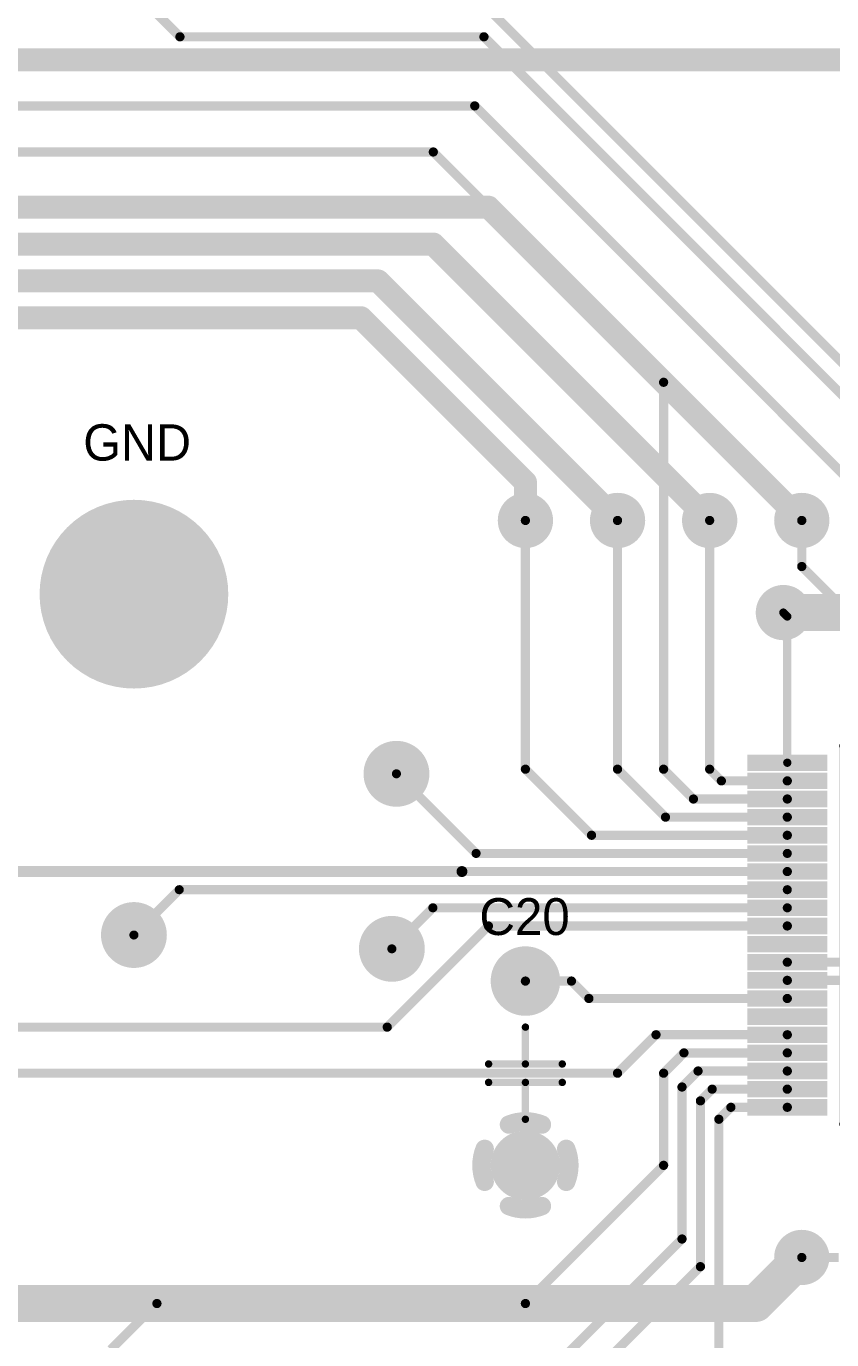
# Model space of a CAD drawing. Header units: millimetres. Extents: x 37 to 228, y -28 to 210.
# Drawn here: x 143.75 to 165.96, y 114.6 to 150.82 of the extents above; entities that cross this region are included whole.
import ezdxf

# ---------------------------------------------------------------- set-up
doc = ezdxf.new("R2010")
doc.units = ezdxf.units.MM
for name, color, linetype in [('BottomLayer', 5, 'Continuous'), ('BottomSolder', 6, 'Continuous'), ('InternalPlane1', 76, 'Continuous'), ('InternalPlane2', 16, 'Continuous'), ('MultiLayer', 9, 'Continuous'), ('TopLayer', 1, 'Continuous'), ('TopOverlay', 2, 'Continuous'), ('TopPaste', 8, 'Continuous'), ('TopSolder', 216, 'Continuous')]:
    doc.layers.add(name, color=color, linetype=linetype)

# ---------------------------------------------------------------- blocks, each defined once
blk = doc.blocks.new('F28035_LQFP80_25')
at = {"layer": 'TopLayer', "const_width": 0.25}
blk.add_lwpolyline([(-7.625, 4.75), (-5.875, 4.75)], dxfattribs=at)
at = {"layer": 'TopLayer', "const_width": 0.125}
for points in [[(-7.687, 4.75, 1), (-7.562, 4.75, 1)], [(-5.937, 4.75, 1), (-5.812, 4.75, 1)]]:
    blk.add_lwpolyline(points, format="xyb", close=True, dxfattribs=at)
at = {"layer": 'TopLayer'}
for points in [[(-4.875, 5.75), (-4.625, 5.75), (-4.875, 7.75), (-4.625, 7.75)], [(-4.375, 5.75), (-4.125, 5.75), (-4.375, 7.75), (-4.125, 7.75)], [(-3.875, 5.75), (-3.625, 5.75), (-3.875, 7.75), (-3.625, 7.75)], [(-3.375, 5.75), (-3.125, 5.75), (-3.375, 7.75), (-3.125, 7.75)], [(-2.875, 5.75), (-2.625, 5.75), (-2.875, 7.75), (-2.625, 7.75)], [(-2.375, 5.75), (-2.125, 5.75), (-2.375, 7.75), (-2.125, 7.75)], [(-1.875, 5.75), (-1.625, 5.75), (-1.875, 7.75), (-1.625, 7.75)], [(-1.375, 5.75), (-1.125, 5.75), (-1.375, 7.75), (-1.125, 7.75)], [(-0.875, 5.75), (-0.625, 5.75), (-0.875, 7.75), (-0.625, 7.75)], [(-0.375, 5.75), (-0.125, 5.75), (-0.375, 7.75), (-0.125, 7.75)], [(0.125, 5.75), (0.375, 5.75), (0.125, 7.75), (0.375, 7.75)], [(0.625, 5.75), (0.875, 5.75), (0.625, 7.75), (0.875, 7.75)], [(1.125, 5.75), (1.375, 5.75), (1.125, 7.75), (1.375, 7.75)], [(1.625, 5.75), (1.875, 5.75), (1.625, 7.75), (1.875, 7.75)], [(2.125, 5.75), (2.375, 5.75), (2.125, 7.75), (2.375, 7.75)], [(2.625, 5.75), (2.875, 5.75), (2.625, 7.75), (2.875, 7.75)], [(3.125, 5.75), (3.375, 5.75), (3.125, 7.75), (3.375, 7.75)], [(3.625, 5.75), (3.875, 5.75), (3.625, 7.75), (3.875, 7.75)], [(4.125, 5.75), (4.375, 5.75), (4.125, 7.75), (4.375, 7.75)], [(4.625, 5.75), (4.875, 5.75), (4.625, 7.75), (4.875, 7.75)], [(7.75, 4.625), (7.75, 4.875), (5.75, 4.625), (5.75, 4.875)], [(-5.75, 4.125), (-5.75, 4.375), (-7.75, 4.125), (-7.75, 4.375)], [(7.75, 4.125), (7.75, 4.375), (5.75, 4.125), (5.75, 4.375)], [(-5.75, 3.625), (-5.75, 3.875), (-7.75, 3.625), (-7.75, 3.875)], [(7.75, 3.625), (7.75, 3.875), (5.75, 3.625), (5.75, 3.875)], [(-5.75, 3.125), (-5.75, 3.375), (-7.75, 3.125), (-7.75, 3.375)], [(7.75, 3.125), (7.75, 3.375), (5.75, 3.125), (5.75, 3.375)], [(-5.75, 2.625), (-5.75, 2.875), (-7.75, 2.625), (-7.75, 2.875)], [(7.75, 2.625), (7.75, 2.875), (5.75, 2.625), (5.75, 2.875)], [(-5.75, 2.125), (-5.75, 2.375), (-7.75, 2.125), (-7.75, 2.375)], [(7.75, 2.125), (7.75, 2.375), (5.75, 2.125), (5.75, 2.375)], [(-5.75, 1.625), (-5.75, 1.875), (-7.75, 1.625), (-7.75, 1.875)], [(7.75, 1.625), (7.75, 1.875), (5.75, 1.625), (5.75, 1.875)], [(-5.75, 1.125), (-5.75, 1.375), (-7.75, 1.125), (-7.75, 1.375)], [(7.75, 1.125), (7.75, 1.375), (5.75, 1.125), (5.75, 1.375)], [(-5.75, 0.625), (-5.75, 0.875), (-7.75, 0.625), (-7.75, 0.875)], [(7.75, 0.625), (7.75, 0.875), (5.75, 0.625), (5.75, 0.875)], [(-5.75, 0.125), (-5.75, 0.375), (-7.75, 0.125), (-7.75, 0.375)], [(7.75, 0.125), (7.75, 0.375), (5.75, 0.125), (5.75, 0.375)], [(-5.75, -0.375), (-5.75, -0.125), (-7.75, -0.375), (-7.75, -0.125)], [(7.75, -0.375), (7.75, -0.125), (5.75, -0.375), (5.75, -0.125)], [(-5.75, -0.875), (-5.75, -0.625), (-7.75, -0.875), (-7.75, -0.625)], [(7.75, -0.875), (7.75, -0.625), (5.75, -0.875), (5.75, -0.625)], [(-5.75, -1.375), (-5.75, -1.125), (-7.75, -1.375), (-7.75, -1.125)], [(7.75, -1.375), (7.75, -1.125), (5.75, -1.375), (5.75, -1.125)], [(-5.75, -1.875), (-5.75, -1.625), (-7.75, -1.875), (-7.75, -1.625)], [(7.75, -1.875), (7.75, -1.625), (5.75, -1.875), (5.75, -1.625)], [(-5.75, -2.375), (-5.75, -2.125), (-7.75, -2.375), (-7.75, -2.125)], [(7.75, -2.375), (7.75, -2.125), (5.75, -2.375), (5.75, -2.125)], [(-5.75, -2.875), (-5.75, -2.625), (-7.75, -2.875), (-7.75, -2.625)], [(7.75, -2.875), (7.75, -2.625), (5.75, -2.875), (5.75, -2.625)], [(-5.75, -3.375), (-5.75, -3.125), (-7.75, -3.375), (-7.75, -3.125)], [(7.75, -3.375), (7.75, -3.125), (5.75, -3.375), (5.75, -3.125)], [(-5.75, -3.875), (-5.75, -3.625), (-7.75, -3.875), (-7.75, -3.625)], [(7.75, -3.875), (7.75, -3.625), (5.75, -3.875), (5.75, -3.625)], [(-5.75, -4.375), (-5.75, -4.125), (-7.75, -4.375), (-7.75, -4.125)], [(7.75, -4.375), (7.75, -4.125), (5.75, -4.375), (5.75, -4.125)], [(-5.75, -4.875), (-5.75, -4.625), (-7.75, -4.875), (-7.75, -4.625)], [(7.75, -4.875), (7.75, -4.625), (5.75, -4.875), (5.75, -4.625)], [(-4.875, -7.75), (-4.625, -7.75), (-4.875, -5.75), (-4.625, -5.75)], [(-4.375, -7.75), (-4.125, -7.75), (-4.375, -5.75), (-4.125, -5.75)], [(-3.875, -7.75), (-3.625, -7.75), (-3.875, -5.75), (-3.625, -5.75)], [(-3.375, -7.75), (-3.125, -7.75), (-3.375, -5.75), (-3.125, -5.75)], [(-2.875, -7.75), (-2.625, -7.75), (-2.875, -5.75), (-2.625, -5.75)], [(-2.375, -7.75), (-2.125, -7.75), (-2.375, -5.75), (-2.125, -5.75)], [(-1.875, -7.75), (-1.625, -7.75), (-1.875, -5.75), (-1.625, -5.75)], [(-1.375, -7.75), (-1.125, -7.75), (-1.375, -5.75), (-1.125, -5.75)], [(-0.875, -7.75), (-0.625, -7.75), (-0.875, -5.75), (-0.625, -5.75)], [(-0.375, -7.75), (-0.125, -7.75), (-0.375, -5.75), (-0.125, -5.75)], [(0.125, -7.75), (0.375, -7.75), (0.125, -5.75), (0.375, -5.75)], [(0.625, -7.75), (0.875, -7.75), (0.625, -5.75), (0.875, -5.75)], [(1.125, -7.75), (1.375, -7.75), (1.125, -5.75), (1.375, -5.75)], [(1.625, -7.75), (1.875, -7.75), (1.625, -5.75), (1.875, -5.75)], [(2.125, -7.75), (2.375, -7.75), (2.125, -5.75), (2.375, -5.75)], [(2.625, -7.75), (2.875, -7.75), (2.625, -5.75), (2.875, -5.75)], [(3.125, -7.75), (3.375, -7.75), (3.125, -5.75), (3.375, -5.75)], [(3.625, -7.75), (3.875, -7.75), (3.625, -5.75), (3.875, -5.75)], [(4.125, -7.75), (4.375, -7.75), (4.125, -5.75), (4.375, -5.75)], [(4.625, -7.75), (4.875, -7.75), (4.625, -5.75), (4.875, -5.75)]]:
    blk.add_solid(points, dxfattribs=at)
at = {"layer": 'TopOverlay', "const_width": 0.2}
for points in [[(-3.68, 5.215), (-5.215, 3.68)], [(5.215, 5.215), (-3.68, 5.215)], [(5.215, 5.215), (5.215, -5.215)], [(-5.215, 3.68), (-5.215, -5.215)], [(5.215, -5.215), (-5.215, -5.215)]]:
    blk.add_lwpolyline(points, dxfattribs=at)
at = {"layer": 'TopOverlay', "const_width": 0.1}
for points in [[(-3.73, 5.215, 1), (-3.63, 5.215, 1)], [(-3.73, 5.215, 1), (-3.63, 5.215, 1)], [(5.165, 5.215, 1), (5.265, 5.215, 1)], [(5.165, 5.215, 1), (5.265, 5.215, 1)], [(-5.265, 3.68, 1), (-5.165, 3.68, 1)], [(-5.265, 3.68, 1), (-5.165, 3.68, 1)], [(-5.265, -5.215, 1), (-5.165, -5.215, 1)], [(-5.265, -5.215, 1), (-5.165, -5.215, 1)], [(5.165, -5.215, 1), (5.265, -5.215, 1)], [(5.165, -5.215, 1), (5.265, -5.215, 1)]]:
    blk.add_lwpolyline(points, format="xyb", close=True, dxfattribs=at)
at = {"layer": 'TopPaste', "const_width": 0.25}
blk.add_lwpolyline([(-7.625, 4.75), (-5.875, 4.75)], dxfattribs=at)
at = {"layer": 'TopPaste', "const_width": 0.125}
for points in [[(-7.687, 4.75, 1), (-7.562, 4.75, 1)], [(-5.937, 4.75, 1), (-5.812, 4.75, 1)]]:
    blk.add_lwpolyline(points, format="xyb", close=True, dxfattribs=at)
at = {"layer": 'TopPaste'}
for points in [[(-4.875, 5.75), (-4.625, 5.75), (-4.875, 7.75), (-4.625, 7.75)], [(-4.375, 5.75), (-4.125, 5.75), (-4.375, 7.75), (-4.125, 7.75)], [(-3.875, 5.75), (-3.625, 5.75), (-3.875, 7.75), (-3.625, 7.75)], [(-3.375, 5.75), (-3.125, 5.75), (-3.375, 7.75), (-3.125, 7.75)], [(-2.875, 5.75), (-2.625, 5.75), (-2.875, 7.75), (-2.625, 7.75)], [(-2.375, 5.75), (-2.125, 5.75), (-2.375, 7.75), (-2.125, 7.75)], [(-1.875, 5.75), (-1.625, 5.75), (-1.875, 7.75), (-1.625, 7.75)], [(-1.375, 5.75), (-1.125, 5.75), (-1.375, 7.75), (-1.125, 7.75)], [(-0.875, 5.75), (-0.625, 5.75), (-0.875, 7.75), (-0.625, 7.75)], [(-0.375, 5.75), (-0.125, 5.75), (-0.375, 7.75), (-0.125, 7.75)], [(0.125, 5.75), (0.375, 5.75), (0.125, 7.75), (0.375, 7.75)], [(0.625, 5.75), (0.875, 5.75), (0.625, 7.75), (0.875, 7.75)], [(1.125, 5.75), (1.375, 5.75), (1.125, 7.75), (1.375, 7.75)], [(1.625, 5.75), (1.875, 5.75), (1.625, 7.75), (1.875, 7.75)], [(2.125, 5.75), (2.375, 5.75), (2.125, 7.75), (2.375, 7.75)], [(2.625, 5.75), (2.875, 5.75), (2.625, 7.75), (2.875, 7.75)], [(3.125, 5.75), (3.375, 5.75), (3.125, 7.75), (3.375, 7.75)], [(3.625, 5.75), (3.875, 5.75), (3.625, 7.75), (3.875, 7.75)], [(4.125, 5.75), (4.375, 5.75), (4.125, 7.75), (4.375, 7.75)], [(4.625, 5.75), (4.875, 5.75), (4.625, 7.75), (4.875, 7.75)], [(7.75, 4.625), (7.75, 4.875), (5.75, 4.625), (5.75, 4.875)], [(-5.75, 4.125), (-5.75, 4.375), (-7.75, 4.125), (-7.75, 4.375)], [(7.75, 4.125), (7.75, 4.375), (5.75, 4.125), (5.75, 4.375)], [(-5.75, 3.625), (-5.75, 3.875), (-7.75, 3.625), (-7.75, 3.875)], [(7.75, 3.625), (7.75, 3.875), (5.75, 3.625), (5.75, 3.875)], [(-5.75, 3.125), (-5.75, 3.375), (-7.75, 3.125), (-7.75, 3.375)], [(7.75, 3.125), (7.75, 3.375), (5.75, 3.125), (5.75, 3.375)], [(-5.75, 2.625), (-5.75, 2.875), (-7.75, 2.625), (-7.75, 2.875)], [(7.75, 2.625), (7.75, 2.875), (5.75, 2.625), (5.75, 2.875)], [(-5.75, 2.125), (-5.75, 2.375), (-7.75, 2.125), (-7.75, 2.375)], [(7.75, 2.125), (7.75, 2.375), (5.75, 2.125), (5.75, 2.375)], [(-5.75, 1.625), (-5.75, 1.875), (-7.75, 1.625), (-7.75, 1.875)], [(7.75, 1.625), (7.75, 1.875), (5.75, 1.625), (5.75, 1.875)], [(-5.75, 1.125), (-5.75, 1.375), (-7.75, 1.125), (-7.75, 1.375)], [(7.75, 1.125), (7.75, 1.375), (5.75, 1.125), (5.75, 1.375)], [(-5.75, 0.625), (-5.75, 0.875), (-7.75, 0.625), (-7.75, 0.875)], [(7.75, 0.625), (7.75, 0.875), (5.75, 0.625), (5.75, 0.875)], [(-5.75, 0.125), (-5.75, 0.375), (-7.75, 0.125), (-7.75, 0.375)], [(7.75, 0.125), (7.75, 0.375), (5.75, 0.125), (5.75, 0.375)], [(-5.75, -0.375), (-5.75, -0.125), (-7.75, -0.375), (-7.75, -0.125)], [(7.75, -0.375), (7.75, -0.125), (5.75, -0.375), (5.75, -0.125)], [(-5.75, -0.875), (-5.75, -0.625), (-7.75, -0.875), (-7.75, -0.625)], [(7.75, -0.875), (7.75, -0.625), (5.75, -0.875), (5.75, -0.625)], [(-5.75, -1.375), (-5.75, -1.125), (-7.75, -1.375), (-7.75, -1.125)], [(7.75, -1.375), (7.75, -1.125), (5.75, -1.375), (5.75, -1.125)], [(-5.75, -1.875), (-5.75, -1.625), (-7.75, -1.875), (-7.75, -1.625)], [(7.75, -1.875), (7.75, -1.625), (5.75, -1.875), (5.75, -1.625)], [(-5.75, -2.375), (-5.75, -2.125), (-7.75, -2.375), (-7.75, -2.125)], [(7.75, -2.375), (7.75, -2.125), (5.75, -2.375), (5.75, -2.125)], [(-5.75, -2.875), (-5.75, -2.625), (-7.75, -2.875), (-7.75, -2.625)], [(7.75, -2.875), (7.75, -2.625), (5.75, -2.875), (5.75, -2.625)], [(-5.75, -3.375), (-5.75, -3.125), (-7.75, -3.375), (-7.75, -3.125)], [(7.75, -3.375), (7.75, -3.125), (5.75, -3.375), (5.75, -3.125)], [(-5.75, -3.875), (-5.75, -3.625), (-7.75, -3.875), (-7.75, -3.625)], [(7.75, -3.875), (7.75, -3.625), (5.75, -3.875), (5.75, -3.625)], [(-5.75, -4.375), (-5.75, -4.125), (-7.75, -4.375), (-7.75, -4.125)], [(7.75, -4.375), (7.75, -4.125), (5.75, -4.375), (5.75, -4.125)], [(-5.75, -4.875), (-5.75, -4.625), (-7.75, -4.875), (-7.75, -4.625)], [(7.75, -4.875), (7.75, -4.625), (5.75, -4.875), (5.75, -4.625)], [(-4.875, -7.75), (-4.625, -7.75), (-4.875, -5.75), (-4.625, -5.75)], [(-4.375, -7.75), (-4.125, -7.75), (-4.375, -5.75), (-4.125, -5.75)], [(-3.875, -7.75), (-3.625, -7.75), (-3.875, -5.75), (-3.625, -5.75)], [(-3.375, -7.75), (-3.125, -7.75), (-3.375, -5.75), (-3.125, -5.75)], [(-2.875, -7.75), (-2.625, -7.75), (-2.875, -5.75), (-2.625, -5.75)], [(-2.375, -7.75), (-2.125, -7.75), (-2.375, -5.75), (-2.125, -5.75)], [(-1.875, -7.75), (-1.625, -7.75), (-1.875, -5.75), (-1.625, -5.75)], [(-1.375, -7.75), (-1.125, -7.75), (-1.375, -5.75), (-1.125, -5.75)], [(-0.875, -7.75), (-0.625, -7.75), (-0.875, -5.75), (-0.625, -5.75)], [(-0.375, -7.75), (-0.125, -7.75), (-0.375, -5.75), (-0.125, -5.75)], [(0.125, -7.75), (0.375, -7.75), (0.125, -5.75), (0.375, -5.75)], [(0.625, -7.75), (0.875, -7.75), (0.625, -5.75), (0.875, -5.75)], [(1.125, -7.75), (1.375, -7.75), (1.125, -5.75), (1.375, -5.75)], [(1.625, -7.75), (1.875, -7.75), (1.625, -5.75), (1.875, -5.75)], [(2.125, -7.75), (2.375, -7.75), (2.125, -5.75), (2.375, -5.75)], [(2.625, -7.75), (2.875, -7.75), (2.625, -5.75), (2.875, -5.75)], [(3.125, -7.75), (3.375, -7.75), (3.125, -5.75), (3.375, -5.75)], [(3.625, -7.75), (3.875, -7.75), (3.625, -5.75), (3.875, -5.75)], [(4.125, -7.75), (4.375, -7.75), (4.125, -5.75), (4.375, -5.75)], [(4.625, -7.75), (4.875, -7.75), (4.625, -5.75), (4.875, -5.75)]]:
    blk.add_solid(points, dxfattribs=at)
at = {"layer": 'TopSolder', "const_width": 0.453}
blk.add_lwpolyline([(-7.625, 4.75), (-5.875, 4.75)], dxfattribs=at)
at = {"layer": 'TopSolder', "const_width": 0.227}
for points in [[(-7.738, 4.75, 1), (-7.512, 4.75, 1)], [(-5.988, 4.75, 1), (-5.762, 4.75, 1)]]:
    blk.add_lwpolyline(points, format="xyb", close=True, dxfattribs=at)
at = {"layer": 'TopSolder'}
for points in [[(-4.977, 5.648), (-4.523, 5.648), (-4.977, 7.852), (-4.523, 7.852)], [(-4.477, 5.648), (-4.023, 5.648), (-4.477, 7.852), (-4.023, 7.852)], [(-3.977, 5.648), (-3.523, 5.648), (-3.977, 7.852), (-3.523, 7.852)], [(-3.477, 5.648), (-3.023, 5.648), (-3.477, 7.852), (-3.023, 7.852)], [(-2.977, 5.648), (-2.523, 5.648), (-2.977, 7.852), (-2.523, 7.852)], [(-2.477, 5.648), (-2.023, 5.648), (-2.477, 7.852), (-2.023, 7.852)], [(-1.977, 5.648), (-1.523, 5.648), (-1.977, 7.852), (-1.523, 7.852)], [(-1.477, 5.648), (-1.023, 5.648), (-1.477, 7.852), (-1.023, 7.852)], [(-0.977, 5.648), (-0.523, 5.648), (-0.977, 7.852), (-0.523, 7.852)], [(-0.477, 5.648), (-0.023, 5.648), (-0.477, 7.852), (-0.023, 7.852)], [(0.023, 5.648), (0.477, 5.648), (0.023, 7.852), (0.477, 7.852)], [(0.523, 5.648), (0.977, 5.648), (0.523, 7.852), (0.977, 7.852)], [(1.023, 5.648), (1.477, 5.648), (1.023, 7.852), (1.477, 7.852)], [(1.523, 5.648), (1.977, 5.648), (1.523, 7.852), (1.977, 7.852)], [(2.023, 5.648), (2.477, 5.648), (2.023, 7.852), (2.477, 7.852)], [(2.523, 5.648), (2.977, 5.648), (2.523, 7.852), (2.977, 7.852)], [(3.023, 5.648), (3.477, 5.648), (3.023, 7.852), (3.477, 7.852)], [(3.523, 5.648), (3.977, 5.648), (3.523, 7.852), (3.977, 7.852)], [(4.023, 5.648), (4.477, 5.648), (4.023, 7.852), (4.477, 7.852)], [(4.523, 5.648), (4.977, 5.648), (4.523, 7.852), (4.977, 7.852)], [(7.852, 4.523), (7.852, 4.977), (5.648, 4.523), (5.648, 4.977)], [(-5.648, 4.023), (-5.648, 4.477), (-7.852, 4.023), (-7.852, 4.477)], [(7.852, 4.023), (7.852, 4.477), (5.648, 4.023), (5.648, 4.477)], [(-5.648, 3.523), (-5.648, 3.977), (-7.852, 3.523), (-7.852, 3.977)], [(7.852, 3.523), (7.852, 3.977), (5.648, 3.523), (5.648, 3.977)], [(-5.648, 3.023), (-5.648, 3.477), (-7.852, 3.023), (-7.852, 3.477)], [(7.852, 3.023), (7.852, 3.477), (5.648, 3.023), (5.648, 3.477)], [(-5.648, 2.523), (-5.648, 2.977), (-7.852, 2.523), (-7.852, 2.977)], [(7.852, 2.523), (7.852, 2.977), (5.648, 2.523), (5.648, 2.977)], [(-5.648, 2.023), (-5.648, 2.477), (-7.852, 2.023), (-7.852, 2.477)], [(7.852, 2.023), (7.852, 2.477), (5.648, 2.023), (5.648, 2.477)], [(-5.648, 1.523), (-5.648, 1.977), (-7.852, 1.523), (-7.852, 1.977)], [(7.852, 1.523), (7.852, 1.977), (5.648, 1.523), (5.648, 1.977)], [(-5.648, 1.023), (-5.648, 1.477), (-7.852, 1.023), (-7.852, 1.477)], [(7.852, 1.023), (7.852, 1.477), (5.648, 1.023), (5.648, 1.477)], [(-5.648, 0.523), (-5.648, 0.977), (-7.852, 0.523), (-7.852, 0.977)], [(7.852, 0.523), (7.852, 0.977), (5.648, 0.523), (5.648, 0.977)], [(-5.648, 0.023), (-5.648, 0.477), (-7.852, 0.023), (-7.852, 0.477)], [(7.852, 0.023), (7.852, 0.477), (5.648, 0.023), (5.648, 0.477)], [(-5.648, -0.477), (-5.648, -0.023), (-7.852, -0.477), (-7.852, -0.023)], [(7.852, -0.477), (7.852, -0.023), (5.648, -0.477), (5.648, -0.023)], [(-5.648, -0.977), (-5.648, -0.523), (-7.852, -0.977), (-7.852, -0.523)], [(7.852, -0.977), (7.852, -0.523), (5.648, -0.977), (5.648, -0.523)], [(-5.648, -1.477), (-5.648, -1.023), (-7.852, -1.477), (-7.852, -1.023)], [(7.852, -1.477), (7.852, -1.023), (5.648, -1.477), (5.648, -1.023)], [(-5.648, -1.977), (-5.648, -1.523), (-7.852, -1.977), (-7.852, -1.523)], [(7.852, -1.977), (7.852, -1.523), (5.648, -1.977), (5.648, -1.523)], [(-5.648, -2.477), (-5.648, -2.023), (-7.852, -2.477), (-7.852, -2.023)], [(7.852, -2.477), (7.852, -2.023), (5.648, -2.477), (5.648, -2.023)], [(-5.648, -2.977), (-5.648, -2.523), (-7.852, -2.977), (-7.852, -2.523)], [(7.852, -2.977), (7.852, -2.523), (5.648, -2.977), (5.648, -2.523)], [(-5.648, -3.477), (-5.648, -3.023), (-7.852, -3.477), (-7.852, -3.023)], [(7.852, -3.477), (7.852, -3.023), (5.648, -3.477), (5.648, -3.023)], [(-5.648, -3.977), (-5.648, -3.523), (-7.852, -3.977), (-7.852, -3.523)], [(7.852, -3.977), (7.852, -3.523), (5.648, -3.977), (5.648, -3.523)], [(-5.648, -4.477), (-5.648, -4.023), (-7.852, -4.477), (-7.852, -4.023)], [(7.852, -4.477), (7.852, -4.023), (5.648, -4.477), (5.648, -4.023)], [(-5.648, -4.977), (-5.648, -4.523), (-7.852, -4.977), (-7.852, -4.523)], [(7.852, -4.977), (7.852, -4.523), (5.648, -4.977), (5.648, -4.523)], [(-4.977, -7.852), (-4.523, -7.852), (-4.977, -5.648), (-4.523, -5.648)], [(-4.477, -7.852), (-4.023, -7.852), (-4.477, -5.648), (-4.023, -5.648)], [(-3.977, -7.852), (-3.523, -7.852), (-3.977, -5.648), (-3.523, -5.648)], [(-3.477, -7.852), (-3.023, -7.852), (-3.477, -5.648), (-3.023, -5.648)], [(-2.977, -7.852), (-2.523, -7.852), (-2.977, -5.648), (-2.523, -5.648)], [(-2.477, -7.852), (-2.023, -7.852), (-2.477, -5.648), (-2.023, -5.648)], [(-1.977, -7.852), (-1.523, -7.852), (-1.977, -5.648), (-1.523, -5.648)], [(-1.477, -7.852), (-1.023, -7.852), (-1.477, -5.648), (-1.023, -5.648)], [(-0.977, -7.852), (-0.523, -7.852), (-0.977, -5.648), (-0.523, -5.648)], [(-0.477, -7.852), (-0.023, -7.852), (-0.477, -5.648), (-0.023, -5.648)], [(0.023, -7.852), (0.477, -7.852), (0.023, -5.648), (0.477, -5.648)], [(0.523, -7.852), (0.977, -7.852), (0.523, -5.648), (0.977, -5.648)], [(1.023, -7.852), (1.477, -7.852), (1.023, -5.648), (1.477, -5.648)], [(1.523, -7.852), (1.977, -7.852), (1.523, -5.648), (1.977, -5.648)], [(2.023, -7.852), (2.477, -7.852), (2.023, -5.648), (2.477, -5.648)], [(2.523, -7.852), (2.977, -7.852), (2.523, -5.648), (2.977, -5.648)], [(3.023, -7.852), (3.477, -7.852), (3.023, -5.648), (3.477, -5.648)], [(3.523, -7.852), (3.977, -7.852), (3.523, -5.648), (3.977, -5.648)], [(4.023, -7.852), (4.477, -7.852), (4.023, -5.648), (4.477, -5.648)], [(4.523, -7.852), (4.977, -7.852), (4.523, -5.648), (4.977, -5.648)]]:
    blk.add_solid(points, dxfattribs=at)
blk = doc.blocks.new('CAP_DIP_S_____86')
at = {"layer": 'BottomLayer', "const_width": 0.75}
for points in [[(-2.915, 0, 1), (-2.165, 0, 1)], [(2.165, 0, 1), (2.915, 0, 1)]]:
    blk.add_lwpolyline(points, format="xyb", close=True, dxfattribs=at)
at = {"layer": 'BottomSolder', "const_width": 0.852}
for points in [[(-2.966, 0, 1), (-2.114, 0, 1)], [(2.114, 0, 1), (2.966, 0, 1)]]:
    blk.add_lwpolyline(points, format="xyb", close=True, dxfattribs=at)
at = {"layer": 'InternalPlane1', "const_width": 0.508}
for points in [[(2.086, 1.124, -0.19438), (2.994, 1.124)], [(1.416, -0.454, -0.19438), (1.416, 0.454)], [(3.664, 0.454, -0.19438), (3.664, -0.454)], [(2.994, -1.124, -0.19438), (2.086, -1.124)]]:
    blk.add_lwpolyline(points, format="xyb", dxfattribs=at)
at = {"layer": 'InternalPlane1'}
for points, const_width in [([(1.959, 1.124, 1), (2.213, 1.124, 1)], 0.254), ([(2.867, 1.124, 1), (3.121, 1.124, 1)], 0.254), ([(-3.019, 0, 1), (-2.061, 0, 1)], 0.958), ([(1.289, 0.454, 1), (1.543, 0.454, 1)], 0.254), ([(3.537, 0.454, 1), (3.791, 0.454, 1)], 0.254), ([(1.289, -0.454, 1), (1.543, -0.454, 1)], 0.254), ([(3.537, -0.454, 1), (3.791, -0.454, 1)], 0.254), ([(1.959, -1.124, 1), (2.213, -1.124, 1)], 0.254), ([(2.867, -1.124, 1), (3.121, -1.124, 1)], 0.254)]:
    blk.add_lwpolyline(points, format="xyb", close=True, dxfattribs=dict(at, const_width=const_width))
at = {"layer": 'InternalPlane2', "const_width": 0.958}
for points in [[(-3.019, 0, 1), (-2.061, 0, 1)], [(2.061, 0, 1), (3.019, 0, 1)]]:
    blk.add_lwpolyline(points, format="xyb", close=True, dxfattribs=at)
at = {"layer": 'MultiLayer', "const_width": 0.75}
for points in [[(-2.915, 0, 1), (-2.165, 0, 1)], [(2.165, 0, 1), (2.915, 0, 1)]]:
    blk.add_lwpolyline(points, format="xyb", close=True, dxfattribs=at)
at = {"layer": 'TopLayer', "const_width": 0.75}
for points in [[(-2.915, 0, 1), (-2.165, 0, 1)], [(2.165, 0, 1), (2.915, 0, 1)]]:
    blk.add_lwpolyline(points, format="xyb", close=True, dxfattribs=at)
at = {"layer": 'TopOverlay', "const_width": 0.203}
for points in [[(-0.254, -1.016), (-0.254, 1.016)], [(0.254, -1.016), (0.254, 1.016)], [(-0.254, 0), (-1.27, 0)], [(1.27, 0), (0.254, 0)]]:
    blk.add_lwpolyline(points, dxfattribs=at)
at = {"layer": 'TopOverlay', "const_width": 0.102}
for points in [[(-0.305, 1.016, 1), (-0.203, 1.016, 1)], [(0.203, 1.016, 1), (0.305, 1.016, 1)], [(-1.321, 0, 1), (-1.219, 0, 1)], [(-0.305, 0, 1), (-0.203, 0, 1)], [(0.203, 0, 1), (0.305, 0, 1)], [(1.219, 0, 1), (1.321, 0, 1)], [(-0.305, -1.016, 1), (-0.203, -1.016, 1)], [(0.203, -1.016, 1), (0.305, -1.016, 1)]]:
    blk.add_lwpolyline(points, format="xyb", close=True, dxfattribs=at)
at = {"layer": 'TopSolder', "const_width": 0.852}
for points in [[(-2.966, 0, 1), (-2.114, 0, 1)], [(2.114, 0, 1), (2.966, 0, 1)]]:
    blk.add_lwpolyline(points, format="xyb", close=True, dxfattribs=at)

msp = doc.modelspace()

# ---------------------------------------------------------------- linework, layer by layer
at = {"layer": 'BottomLayer'}
for points, const_width in [([(137.19, 149.89), (169.194, 149.89)], 0.635), ([(125.252, 145.826), (156.494, 145.826)], 0.635), ([(156.494, 145.826), (165.13, 137.19)], 0.635), ([(125.76, 144.81), (154.97, 144.81)], 0.635), ([(154.97, 144.81), (162.59, 137.19)], 0.635), ([(126.268, 143.794), (153.446, 143.794)], 0.635), ([(153.446, 143.794), (160.05, 137.19)], 0.635), ([(127.538, 142.778), (152.976, 142.778)], 0.635), ([(152.976, 142.778), (157.51, 138.244)], 0.635), ([(157.51, 137.19), (157.51, 138.244)], 0.635), ([(164.622, 134.65), (184.18, 134.65)], 1.016), ([(163.86, 115.6), (165.13, 116.87)], 1.016), ([(95.28, 115.6), (163.86, 115.6)], 1.016)]:
    msp.add_lwpolyline(points, dxfattribs=dict(at, const_width=const_width))
for points, const_width in [([(156.335, 145.826, 1), (156.653, 145.826, 1)], 0.318), ([(156.335, 145.826, 1), (156.653, 145.826, 1)], 0.318), ([(154.811, 144.81, 1), (155.129, 144.81, 1)], 0.318), ([(154.811, 144.81, 1), (155.129, 144.81, 1)], 0.318), ([(153.287, 143.794, 1), (153.605, 143.794, 1)], 0.318), ([(153.287, 143.794, 1), (153.605, 143.794, 1)], 0.318), ([(152.817, 142.778, 1), (153.135, 142.778, 1)], 0.318), ([(152.817, 142.778, 1), (153.135, 142.778, 1)], 0.318), ([(157.351, 138.244, 1), (157.669, 138.244, 1)], 0.318), ([(157.351, 138.244, 1), (157.669, 138.244, 1)], 0.318), ([(145.465, 135.158, 1), (147.965, 135.158, 1)], 2.5), ([(157.256, 137.19, 1), (157.764, 137.19, 1)], 0.508), ([(159.796, 137.19, 1), (160.304, 137.19, 1)], 0.508), ([(162.336, 137.19, 1), (162.844, 137.19, 1)], 0.508), ([(164.876, 137.19, 1), (165.384, 137.19, 1)], 0.508), ([(157.351, 137.19, 1), (157.669, 137.19, 1)], 0.318), ([(159.891, 137.19, 1), (160.209, 137.19, 1)], 0.318), ([(162.431, 137.19, 1), (162.749, 137.19, 1)], 0.318), ([(164.971, 137.19, 1), (165.289, 137.19, 1)], 0.318), ([(164.368, 134.65, 1), (164.876, 134.65, 1)], 0.508), ([(164.368, 134.65, 1), (164.876, 134.65, 1)], 0.508), ([(153.579, 130.205, 1), (154.329, 130.205, 1)], 0.75), ([(146.34, 125.76, 1), (147.09, 125.76, 1)], 0.75), ([(153.452, 125.379, 1), (154.202, 125.379, 1)], 0.75), ([(164.876, 116.87, 1), (165.384, 116.87, 1)], 0.508), ([(164.876, 116.87, 1), (165.384, 116.87, 1)], 0.508), ([(163.606, 115.6, 1), (164.114, 115.6, 1)], 0.508), ([(163.606, 115.6, 1), (164.114, 115.6, 1)], 0.508)]:
    msp.add_lwpolyline(points, format="xyb", close=True, dxfattribs=dict(at, const_width=const_width))
at = {"layer": 'BottomSolder'}
for points, const_width in [([(145.414, 135.158, 1), (148.016, 135.158, 1)], 2.602), ([(157.205, 137.19, 1), (157.815, 137.19, 1)], 0.61), ([(159.745, 137.19, 1), (160.355, 137.19, 1)], 0.61), ([(162.285, 137.19, 1), (162.895, 137.19, 1)], 0.61), ([(164.825, 137.19, 1), (165.435, 137.19, 1)], 0.61), ([(164.317, 134.65, 1), (164.927, 134.65, 1)], 0.61), ([(146.289, 125.76, 1), (147.141, 125.76, 1)], 0.852), ([(153.401, 125.379, 1), (154.253, 125.379, 1)], 0.852), ([(164.825, 116.87, 1), (165.435, 116.87, 1)], 0.61)]:
    msp.add_lwpolyline(points, format="xyb", close=True, dxfattribs=dict(at, const_width=const_width))
at = {"layer": 'InternalPlane1', "const_width": 0.508}
for points in [[(145.516, 137.076, -0.286745), (147.914, 137.076)], [(144.797, 133.959, -0.286745), (144.797, 136.357)], [(148.633, 136.357, -0.286745), (148.633, 133.959)], [(147.914, 133.24, -0.286745), (145.516, 133.24)]]:
    msp.add_lwpolyline(points, format="xyb", dxfattribs=at)
at = {"layer": 'InternalPlane1'}
for points, const_width in [([(157.129, 137.19, 1), (157.891, 137.19, 1)], 0.762), ([(159.669, 137.19, 1), (160.431, 137.19, 1)], 0.762), ([(162.209, 137.19, 1), (162.971, 137.19, 1)], 0.762), ([(164.749, 137.19, 1), (165.511, 137.19, 1)], 0.762), ([(145.389, 137.076, 1), (145.643, 137.076, 1)], 0.254), ([(147.787, 137.076, 1), (148.041, 137.076, 1)], 0.254), ([(144.67, 136.357, 1), (144.924, 136.357, 1)], 0.254), ([(148.506, 136.357, 1), (148.76, 136.357, 1)], 0.254), ([(164.241, 134.65, 1), (165.003, 134.65, 1)], 0.762), ([(144.67, 133.959, 1), (144.924, 133.959, 1)], 0.254), ([(148.506, 133.959, 1), (148.76, 133.959, 1)], 0.254), ([(145.389, 133.24, 1), (145.643, 133.24, 1)], 0.254), ([(147.787, 133.24, 1), (148.041, 133.24, 1)], 0.254), ([(153.5, 130.205, 1), (154.408, 130.205, 1)], 0.908), ([(146.261, 125.76, 1), (147.169, 125.76, 1)], 0.908), ([(153.373, 125.379, 1), (154.281, 125.379, 1)], 0.908), ([(164.749, 116.87, 1), (165.511, 116.87, 1)], 0.762)]:
    msp.add_lwpolyline(points, format="xyb", close=True, dxfattribs=dict(at, const_width=const_width))
at = {"layer": 'InternalPlane2'}
for points, const_width in [([(157.129, 137.19, 1), (157.891, 137.19, 1)], 0.762), ([(159.669, 137.19, 1), (160.431, 137.19, 1)], 0.762), ([(162.209, 137.19, 1), (162.971, 137.19, 1)], 0.762), ([(164.749, 137.19, 1), (165.511, 137.19, 1)], 0.762), ([(145.711, 135.158, 1), (147.719, 135.158, 1)], 2.008), ([(164.241, 134.65, 1), (165.003, 134.65, 1)], 0.762), ([(153.5, 130.205, 1), (154.408, 130.205, 1)], 0.908), ([(146.261, 125.76, 1), (147.169, 125.76, 1)], 0.908), ([(153.373, 125.379, 1), (154.281, 125.379, 1)], 0.908), ([(164.749, 116.87, 1), (165.511, 116.87, 1)], 0.762)]:
    msp.add_lwpolyline(points, format="xyb", close=True, dxfattribs=dict(at, const_width=const_width))
at = {"layer": 'MultiLayer'}
for points, const_width in [([(145.465, 135.158, 1), (147.965, 135.158, 1)], 2.5), ([(157.256, 137.19, 1), (157.764, 137.19, 1)], 0.508), ([(159.796, 137.19, 1), (160.304, 137.19, 1)], 0.508), ([(162.336, 137.19, 1), (162.844, 137.19, 1)], 0.508), ([(164.876, 137.19, 1), (165.384, 137.19, 1)], 0.508), ([(164.368, 134.65, 1), (164.876, 134.65, 1)], 0.508), ([(153.579, 130.205, 1), (154.329, 130.205, 1)], 0.75), ([(146.34, 125.76, 1), (147.09, 125.76, 1)], 0.75), ([(153.452, 125.379, 1), (154.202, 125.379, 1)], 0.75), ([(164.876, 116.87, 1), (165.384, 116.87, 1)], 0.508)]:
    msp.add_lwpolyline(points, format="xyb", close=True, dxfattribs=dict(at, const_width=const_width))
at = {"layer": 'TopLayer'}
for points, const_width in [([(145.826, 152.684), (147.985, 150.525)], 0.254), ([(156.621, 151.16), (170.73, 137.051)], 0.254), ([(147.985, 150.525), (156.367, 150.525)], 0.254), ([(156.367, 150.525), (170.23, 136.662)], 0.254), ([(141, 148.62), (156.113, 148.62)], 0.254), ([(156.113, 148.62), (166.273, 138.46)], 0.254), ([(141, 147.35), (154.97, 147.35)], 0.254), ([(154.97, 147.35), (161.32, 141)], 0.254), ([(161.32, 130.332), (161.32, 141)], 0.254), ([(157.51, 130.332), (157.51, 137.19)], 0.254), ([(160.05, 130.332), (160.05, 137.19)], 0.254), ([(162.59, 130.332), (162.59, 137.19)], 0.254), ([(165.13, 135.92), (165.13, 137.19)], 0.254), ([(165.13, 135.92), (166.73, 134.32)], 0.254), ([(164.622, 134.65), (164.73, 134.542)], 0.229), ([(164.73, 130.51), (164.73, 134.542)], 0.229), ([(157.51, 130.332), (159.332, 128.51)], 0.254), ([(160.05, 130.332), (161.372, 129.01)], 0.254), ([(161.32, 130.332), (162.142, 129.51)], 0.254), ([(162.59, 130.332), (162.912, 130.01)], 0.254), ([(153.954, 130.205), (156.149, 128.01)], 0.25), ([(162.912, 130.01), (164.73, 130.01)], 0.254), ([(162.142, 129.51), (164.73, 129.51)], 0.254), ([(161.372, 129.01), (164.73, 129.01)], 0.254), ([(159.332, 128.51), (164.73, 128.51)], 0.254), ([(156.149, 128.01), (164.73, 128.01)], 0.25), ([(138.488, 127.51), (155.76, 127.51)], 0.3), ([(155.76, 127.51), (164.73, 127.51)], 0.254), ([(146.715, 125.76), (147.965, 127.01)], 0.25), ([(147.965, 127.01), (164.73, 127.01)], 0.25), ([(153.827, 125.379), (154.958, 126.51)], 0.25), ([(154.958, 126.51), (164.73, 126.51)], 0.25), ([(153.7, 123.22), (156.49, 126.01)], 0.254), ([(156.49, 126.01), (164.73, 126.01)], 0.254), ([(164.73, 125.01), (168.19, 125.01)], 0.254), ([(157.51, 124.49), (158.78, 124.49)], 0.254), ([(158.78, 124.49), (159.26, 124.01)], 0.254), ([(164.73, 124.51), (170.19, 124.51)], 0.254), ([(159.26, 124.01), (164.73, 124.01)], 0.254), ([(137.19, 123.22), (153.7, 123.22)], 0.254), ([(160.05, 121.95), (161.11, 123.01)], 0.254), ([(161.11, 123.01), (164.73, 123.01)], 0.254), ([(161.32, 121.95), (161.88, 122.51)], 0.254), ([(161.88, 122.51), (164.73, 122.51)], 0.254), ([(139.73, 121.95), (160.05, 121.95)], 0.254), ([(161.32, 119.41), (161.32, 121.95)], 0.254), ([(161.828, 121.569), (162.269, 122.01)], 0.254), ([(162.269, 122.01), (164.73, 122.01)], 0.254), ([(161.828, 117.378), (161.828, 121.569)], 0.254), ([(162.336, 121.188), (162.658, 121.51)], 0.254), ([(162.658, 121.51), (164.73, 121.51)], 0.254), ([(162.336, 116.616), (162.336, 121.188)], 0.254), ([(162.844, 120.68), (163.174, 121.01)], 0.254), ([(163.174, 121.01), (164.73, 121.01)], 0.254), ([(162.844, 110.774), (162.844, 120.68)], 0.254), ([(157.51, 115.6), (161.32, 119.41)], 0.254), ([(151.16, 106.71), (161.828, 117.378)], 0.254), ([(165.13, 116.87), (166.146, 116.87)], 0.254), ([(156.24, 110.52), (162.336, 116.616)], 0.254), ([(146.08, 114.33), (147.35, 115.6)], 0.254), ([(147.35, 115.6), (157.51, 115.6)], 0.254)]:
    msp.add_lwpolyline(points, dxfattribs=dict(at, const_width=const_width))
for points, const_width in [([(147.921, 150.525, 1), (148.048, 150.525, 1)], 0.127), ([(147.921, 150.525, 1), (148.048, 150.525, 1)], 0.127), ([(156.303, 150.525, 1), (156.43, 150.525, 1)], 0.127), ([(156.303, 150.525, 1), (156.43, 150.525, 1)], 0.127), ([(156.049, 148.62, 1), (156.176, 148.62, 1)], 0.127), ([(156.049, 148.62, 1), (156.176, 148.62, 1)], 0.127), ([(154.906, 147.35, 1), (155.033, 147.35, 1)], 0.127), ([(154.906, 147.35, 1), (155.033, 147.35, 1)], 0.127), ([(161.256, 141, 1), (161.383, 141, 1)], 0.127), ([(161.256, 141, 1), (161.383, 141, 1)], 0.127), ([(145.465, 135.158, 1), (147.965, 135.158, 1)], 2.5), ([(157.256, 137.19, 1), (157.764, 137.19, 1)], 0.508), ([(159.796, 137.19, 1), (160.304, 137.19, 1)], 0.508), ([(162.336, 137.19, 1), (162.844, 137.19, 1)], 0.508), ([(164.876, 137.19, 1), (165.384, 137.19, 1)], 0.508), ([(157.446, 137.19, 1), (157.573, 137.19, 1)], 0.127), ([(159.986, 137.19, 1), (160.113, 137.19, 1)], 0.127), ([(162.526, 137.19, 1), (162.653, 137.19, 1)], 0.127), ([(165.066, 137.19, 1), (165.193, 137.19, 1)], 0.127), ([(165.066, 135.92, 1), (165.193, 135.92, 1)], 0.127), ([(165.066, 135.92, 1), (165.193, 135.92, 1)], 0.127), ([(164.368, 134.65, 1), (164.876, 134.65, 1)], 0.508), ([(164.565, 134.65, 1), (164.679, 134.65, 1)], 0.114), ([(164.673, 134.542, 1), (164.787, 134.542, 1)], 0.114), ([(164.673, 134.542, 1), (164.787, 134.542, 1)], 0.114), ([(153.579, 130.205, 1), (154.329, 130.205, 1)], 0.75), ([(157.446, 130.332, 1), (157.573, 130.332, 1)], 0.127), ([(157.446, 130.332, 1), (157.573, 130.332, 1)], 0.127), ([(159.986, 130.332, 1), (160.113, 130.332, 1)], 0.127), ([(159.986, 130.332, 1), (160.113, 130.332, 1)], 0.127), ([(161.256, 130.332, 1), (161.383, 130.332, 1)], 0.127), ([(161.256, 130.332, 1), (161.383, 130.332, 1)], 0.127), ([(162.526, 130.332, 1), (162.653, 130.332, 1)], 0.127), ([(162.526, 130.332, 1), (162.653, 130.332, 1)], 0.127), ([(164.673, 130.51, 1), (164.787, 130.51, 1)], 0.114), ([(153.892, 130.205, 1), (154.016, 130.205, 1)], 0.125), ([(162.849, 130.01, 1), (162.976, 130.01, 1)], 0.127), ([(162.849, 130.01, 1), (162.976, 130.01, 1)], 0.127), ([(164.667, 130.01, 1), (164.794, 130.01, 1)], 0.127), ([(162.079, 129.51, 1), (162.206, 129.51, 1)], 0.127), ([(162.079, 129.51, 1), (162.206, 129.51, 1)], 0.127), ([(164.667, 129.51, 1), (164.794, 129.51, 1)], 0.127), ([(161.309, 129.01, 1), (161.436, 129.01, 1)], 0.127), ([(161.309, 129.01, 1), (161.436, 129.01, 1)], 0.127), ([(164.667, 129.01, 1), (164.794, 129.01, 1)], 0.127), ([(159.269, 128.51, 1), (159.396, 128.51, 1)], 0.127), ([(159.269, 128.51, 1), (159.396, 128.51, 1)], 0.127), ([(164.667, 128.51, 1), (164.794, 128.51, 1)], 0.127), ([(156.087, 128.01, 1), (156.212, 128.01, 1)], 0.125), ([(156.087, 128.01, 1), (156.212, 128.01, 1)], 0.125), ([(164.668, 128.01, 1), (164.793, 128.01, 1)], 0.125), ([(155.685, 127.51, 1), (155.835, 127.51, 1)], 0.15), ([(155.697, 127.51, 1), (155.824, 127.51, 1)], 0.127), ([(164.667, 127.51, 1), (164.794, 127.51, 1)], 0.127), ([(147.902, 127.01, 1), (148.027, 127.01, 1)], 0.125), ([(147.902, 127.01, 1), (148.027, 127.01, 1)], 0.125), ([(164.668, 127.01, 1), (164.793, 127.01, 1)], 0.125), ([(146.34, 125.76, 1), (147.09, 125.76, 1)], 0.75), ([(154.895, 126.51, 1), (155.02, 126.51, 1)], 0.125), ([(154.895, 126.51, 1), (155.02, 126.51, 1)], 0.125), ([(164.668, 126.51, 1), (164.793, 126.51, 1)], 0.125), ([(153.452, 125.379, 1), (154.202, 125.379, 1)], 0.75), ([(156.426, 126.01, 1), (156.553, 126.01, 1)], 0.127), ([(156.426, 126.01, 1), (156.553, 126.01, 1)], 0.127), ([(164.667, 126.01, 1), (164.794, 126.01, 1)], 0.127), ([(146.653, 125.76, 1), (146.777, 125.76, 1)], 0.125), ([(153.765, 125.379, 1), (153.889, 125.379, 1)], 0.125), ([(164.667, 125.01, 1), (164.794, 125.01, 1)], 0.127), ([(157.446, 124.49, 1), (157.573, 124.49, 1)], 0.127), ([(158.716, 124.49, 1), (158.843, 124.49, 1)], 0.127), ([(158.716, 124.49, 1), (158.843, 124.49, 1)], 0.127), ([(164.667, 124.51, 1), (164.794, 124.51, 1)], 0.127), ([(159.196, 124.01, 1), (159.323, 124.01, 1)], 0.127), ([(159.196, 124.01, 1), (159.323, 124.01, 1)], 0.127), ([(164.667, 124.01, 1), (164.794, 124.01, 1)], 0.127), ([(153.636, 123.22, 1), (153.763, 123.22, 1)], 0.127), ([(153.636, 123.22, 1), (153.763, 123.22, 1)], 0.127), ([(161.047, 123.01, 1), (161.174, 123.01, 1)], 0.127), ([(161.047, 123.01, 1), (161.174, 123.01, 1)], 0.127), ([(164.667, 123.01, 1), (164.794, 123.01, 1)], 0.127), ([(161.817, 122.51, 1), (161.944, 122.51, 1)], 0.127), ([(161.817, 122.51, 1), (161.944, 122.51, 1)], 0.127), ([(164.667, 122.51, 1), (164.794, 122.51, 1)], 0.127), ([(159.986, 121.95, 1), (160.113, 121.95, 1)], 0.127), ([(159.986, 121.95, 1), (160.113, 121.95, 1)], 0.127), ([(161.256, 121.95, 1), (161.383, 121.95, 1)], 0.127), ([(161.256, 121.95, 1), (161.383, 121.95, 1)], 0.127), ([(162.206, 122.01, 1), (162.333, 122.01, 1)], 0.127), ([(162.206, 122.01, 1), (162.333, 122.01, 1)], 0.127), ([(164.667, 122.01, 1), (164.794, 122.01, 1)], 0.127), ([(161.764, 121.569, 1), (161.891, 121.569, 1)], 0.127), ([(161.764, 121.569, 1), (161.891, 121.569, 1)], 0.127), ([(162.595, 121.51, 1), (162.722, 121.51, 1)], 0.127), ([(162.595, 121.51, 1), (162.722, 121.51, 1)], 0.127), ([(164.667, 121.51, 1), (164.794, 121.51, 1)], 0.127), ([(162.272, 121.188, 1), (162.399, 121.188, 1)], 0.127), ([(162.272, 121.188, 1), (162.399, 121.188, 1)], 0.127), ([(163.111, 121.01, 1), (163.238, 121.01, 1)], 0.127), ([(163.111, 121.01, 1), (163.238, 121.01, 1)], 0.127), ([(164.667, 121.01, 1), (164.794, 121.01, 1)], 0.127), ([(162.78, 120.68, 1), (162.907, 120.68, 1)], 0.127), ([(162.78, 120.68, 1), (162.907, 120.68, 1)], 0.127), ([(161.256, 119.41, 1), (161.383, 119.41, 1)], 0.127), ([(161.256, 119.41, 1), (161.383, 119.41, 1)], 0.127), ([(161.764, 117.378, 1), (161.891, 117.378, 1)], 0.127), ([(161.764, 117.378, 1), (161.891, 117.378, 1)], 0.127), ([(164.876, 116.87, 1), (165.384, 116.87, 1)], 0.508), ([(165.066, 116.87, 1), (165.193, 116.87, 1)], 0.127), ([(162.272, 116.616, 1), (162.399, 116.616, 1)], 0.127), ([(162.272, 116.616, 1), (162.399, 116.616, 1)], 0.127), ([(147.286, 115.6, 1), (147.413, 115.6, 1)], 0.127), ([(147.286, 115.6, 1), (147.413, 115.6, 1)], 0.127), ([(157.446, 115.6, 1), (157.573, 115.6, 1)], 0.127), ([(157.446, 115.6, 1), (157.573, 115.6, 1)], 0.127)]:
    msp.add_lwpolyline(points, format="xyb", close=True, dxfattribs=dict(at, const_width=const_width))
at = {"layer": 'TopSolder'}
for points, const_width in [([(145.414, 135.158, 1), (148.016, 135.158, 1)], 2.602), ([(157.205, 137.19, 1), (157.815, 137.19, 1)], 0.61), ([(159.745, 137.19, 1), (160.355, 137.19, 1)], 0.61), ([(162.285, 137.19, 1), (162.895, 137.19, 1)], 0.61), ([(164.825, 137.19, 1), (165.435, 137.19, 1)], 0.61), ([(164.317, 134.65, 1), (164.927, 134.65, 1)], 0.61), ([(146.289, 125.76, 1), (147.141, 125.76, 1)], 0.852), ([(153.401, 125.379, 1), (154.253, 125.379, 1)], 0.852), ([(164.825, 116.87, 1), (165.435, 116.87, 1)], 0.61)]:
    msp.add_lwpolyline(points, format="xyb", close=True, dxfattribs=dict(at, const_width=const_width))

# ---------------------------------------------------------------- block references
for name, p, rotation in [('F28035_LQFP80_25', (171.48, 125.76), 180), ('CAP_DIP_S_____86', (157.51, 121.95), 270)]:
    msp.add_blockref(name, p, dxfattribs=dict(rotation=rotation))

# ---------------------------------------------------------------- texts
at = {"layer": 'TopOverlay'}
msp.add_text('GND', height=1, rotation=360, dxfattribs=at).set_placement((145.318, 138.841))
msp.add_text('C20', height=1.016, dxfattribs=at).set_placement((156.24, 125.76))

doc.saveas('drawing.dxf')
